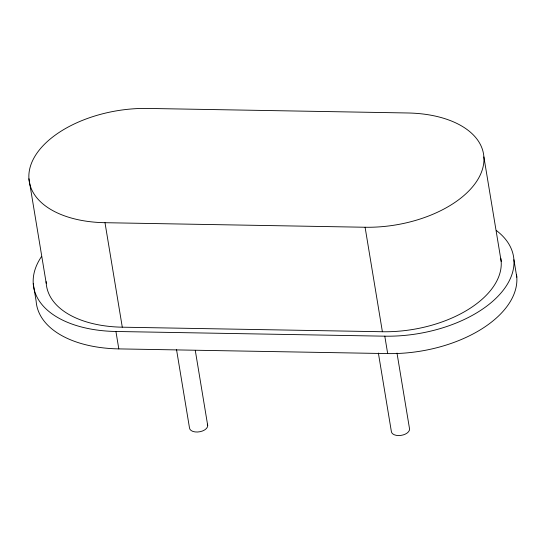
<?xml version="1.0" encoding="UTF-8"?>
<svg xmlns="http://www.w3.org/2000/svg" width="544" height="544" viewBox="0 0 544 544"><rect width="100%" height="100%" fill="white"/><g stroke="black" fill="none" stroke-linecap="round" stroke-linejoin="round"><path stroke-width="0.82" d="M104.992 222.7L365.092 227.249A98.403 55.597 -9.4 0 0 481.596 171.782A98.403 55.597 -9.4 0 0 407.823 112.982L147.723 108.433A98.403 55.597 -9.4 0 0 31.219 163.9A98.403 55.597 -9.4 0 0 104.992 222.7L122.291 327.189L382.391 331.738A98.403 55.597 -9.4 0 0 500.786 258.23M41.514 256.557A106.964 60.432 -9.4 0 0 115.926 331.48L384.798 336.178A106.964 60.432 -9.4 0 0 495.298 298.928A106.964 60.432 -9.4 0 0 496.366 230.52M33.252 283.703L36.135 301.118A106.964 60.432 -9.4 0 0 118.81 348.894L387.682 353.593A106.964 60.432 -9.4 0 0 516.535 274.7M513.917 259.753L516.8 277.168M483.881 156.937L501.18 261.426M396.998 353.076L409.564 428.992A9.2 5.195 -9.4 0 1 400.833 435.424A9.2 5.195 -9.4 0 1 391.354 431.453L378.372 353.042M384.798 336.178L387.682 353.593M365.092 227.249L382.391 331.738M195.276 350.384L207.706 425.462M176.514 349.506L189.496 427.924A9.2 5.195 -9.4 0 0 200.158 431.684A9.2 5.195 -9.4 0 0 207.298 424.157M115.926 331.48L118.81 348.894M28.934 178.745L46.226 283.234M122.291 327.189A98.403 55.597 -9.4 0 1 46.152 281.622"/></g></svg>
